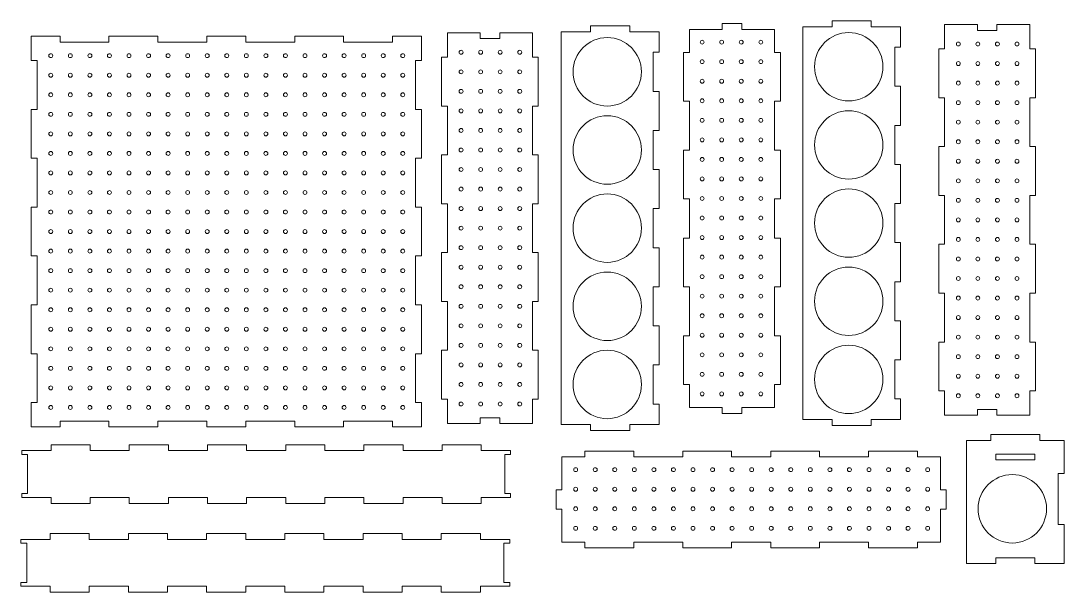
# Model space of a CAD drawing. Header units: millimetres. Extents: x 7 to 1528, y 183 to 794.
# Drawn here: x 951 to 1485, y 190 to 482 of the extents above; entities that cross this region are included whole.
import ezdxf

# ---------------------------------------------------------------- set-up
doc = ezdxf.new("R2010")
doc.units = ezdxf.units.MM

msp = doc.modelspace()

# ---------------------------------------------------------------- linework, layer by layer
at = {"color": 7, "linetype": 'Continuous', "lineweight": 15}
for p, q in [((1320.04, 480.61), (1310.04, 480.61)), ((1310.04, 480.61), (1310.04, 477.61)), ((1320.04, 477.61), (1320.04, 480.61)), ((1366.26, 479.02), (1366.26, 482.02)), ((1386.26, 482.02), (1366.26, 482.02)), ((1386.26, 482.02), (1386.26, 479.02)), ((1169.51, 463.44), (1169.51, 475.94)), ((1186.26, 475.94), (1169.51, 475.94)), ((1186.26, 475.94), (1186.26, 472.94)), ((1196.26, 472.94), (1196.26, 475.94)), ((1213.01, 475.94), (1196.26, 475.94)), ((1213.01, 463.44), (1213.01, 475.94)), ((1227.75, 476.43), (1227.75, 275.43)), ((1227.75, 476.43), (1242.75, 476.43)), ((1242.75, 476.43), (1242.75, 479.43)), ((1262.75, 479.43), (1242.75, 479.43)), ((1262.75, 479.43), (1262.75, 476.43)), ((1262.75, 476.43), (1277.75, 476.43)), ((1277.75, 465.93), (1277.75, 476.43)), ((1293.29, 477.61), (1293.29, 465.86)), ((1310.04, 477.61), (1293.29, 477.61)), ((1336.79, 477.61), (1320.04, 477.61)), ((1336.79, 477.61), (1336.79, 465.86)), ((1351.26, 479.02), (1351.26, 278.02)), ((1351.26, 479.02), (1366.26, 479.02)), ((1386.26, 479.02), (1401.26, 479.02)), ((1401.26, 468.52), (1401.26, 479.02)), ((1423.79, 467.66), (1423.79, 480.16)), ((1440.54, 480.16), (1423.79, 480.16)), ((1440.54, 480.16), (1440.54, 477.16)), ((1440.54, 477.16), (1450.54, 477.16)), ((1450.54, 477.16), (1450.54, 480.16)), ((1467.29, 480.16), (1450.54, 480.16)), ((1467.29, 467.66), (1467.29, 480.16)), ((956.69, 474.18), (956.69, 461.68)), ((971.44, 474.18), (956.69, 474.18)), ((971.44, 474.18), (971.44, 471.18)), ((971.44, 471.18), (996.44, 471.18)), ((996.44, 471.18), (996.44, 474.18)), ((1021.44, 474.18), (996.44, 474.18)), ((1021.44, 474.18), (1021.44, 471.18)), ((1021.44, 471.18), (1046.44, 471.18)), ((1046.44, 471.18), (1046.44, 474.18)), ((1066.44, 474.18), (1046.44, 474.18)), ((1066.44, 474.18), (1066.44, 471.18)), ((1066.44, 471.18), (1091.44, 471.18)), ((1091.44, 471.18), (1091.44, 474.18)), ((1116.44, 474.18), (1091.44, 474.18)), ((1116.44, 474.18), (1116.44, 471.18)), ((1116.44, 471.18), (1141.44, 471.18)), ((1141.44, 471.18), (1141.44, 474.18)), ((1156.19, 474.18), (1141.44, 474.18)), ((1156.19, 461.68), (1156.19, 474.18)), ((1186.26, 472.94), (1196.26, 472.94)), ((1274.75, 465.93), (1277.75, 465.93)), ((1274.75, 445.93), (1274.75, 465.93)), ((1290.29, 465.86), (1290.29, 440.86)), ((1293.29, 465.86), (1290.29, 465.86)), ((1336.79, 465.86), (1339.79, 465.86)), ((1339.79, 440.86), (1339.79, 465.86)), ((1398.26, 468.52), (1401.26, 468.52)), ((1398.26, 448.52), (1398.26, 468.52)), ((1420.79, 467.66), (1420.79, 442.66)), ((1420.79, 467.66), (1423.79, 467.66)), ((1470.29, 467.66), (1467.29, 467.66)), ((1470.29, 442.66), (1470.29, 467.66)), ((956.69, 461.68), (959.69, 461.68)), ((959.69, 461.68), (959.69, 436.68)), ((1156.19, 461.68), (1153.19, 461.68)), ((1153.19, 461.68), (1153.19, 436.68)), ((1166.51, 463.44), (1166.51, 438.44)), ((1166.51, 463.44), (1169.51, 463.44)), ((1216.01, 463.44), (1213.01, 463.44)), ((1216.01, 438.44), (1216.01, 463.44)), ((1401.26, 448.52), (1398.26, 448.52)), ((1401.26, 428.52), (1401.26, 448.52)), ((1277.75, 445.93), (1274.75, 445.93)), ((1277.75, 425.93), (1277.75, 445.93)), ((1169.51, 438.44), (1166.51, 438.44)), ((1169.51, 413.44), (1169.51, 438.44)), ((1213.01, 438.44), (1216.01, 438.44)), ((1213.01, 413.44), (1213.01, 438.44)), ((1290.29, 440.86), (1293.29, 440.86)), ((1293.29, 440.86), (1293.29, 415.86)), ((1339.79, 440.86), (1336.79, 440.86)), ((1336.79, 440.86), (1336.79, 415.86)), ((1423.79, 442.66), (1420.79, 442.66)), ((1423.79, 417.66), (1423.79, 442.66)), ((1467.29, 442.66), (1470.29, 442.66)), ((1467.29, 417.66), (1467.29, 442.66)), ((956.69, 436.68), (956.69, 411.68)), ((959.69, 436.68), (956.69, 436.68)), ((1153.19, 436.68), (1156.19, 436.68)), ((1156.19, 411.68), (1156.19, 436.68)), ((1398.26, 428.52), (1401.26, 428.52)), ((1398.26, 408.52), (1398.26, 428.52)), ((1274.75, 425.93), (1277.75, 425.93)), ((1274.75, 405.93), (1274.75, 425.93)), ((1420.79, 417.66), (1420.79, 392.66)), ((1420.79, 417.66), (1423.79, 417.66)), ((1470.29, 417.66), (1467.29, 417.66)), ((1470.29, 392.66), (1470.29, 417.66)), ((956.69, 411.68), (959.69, 411.68)), ((959.69, 411.68), (959.69, 386.68)), ((1156.19, 411.68), (1153.19, 411.68)), ((1153.19, 411.68), (1153.19, 386.68)), ((1166.51, 413.44), (1166.51, 388.44)), ((1166.51, 413.44), (1169.51, 413.44)), ((1216.01, 413.44), (1213.01, 413.44)), ((1216.01, 388.44), (1216.01, 413.44)), ((1290.29, 415.86), (1290.29, 390.86)), ((1293.29, 415.86), (1290.29, 415.86)), ((1336.79, 415.86), (1339.79, 415.86)), ((1339.79, 390.86), (1339.79, 415.86)), ((1277.75, 405.93), (1274.75, 405.93)), ((1277.75, 385.93), (1277.75, 405.93)), ((1401.26, 408.52), (1398.26, 408.52)), ((1401.26, 388.52), (1401.26, 408.52)), ((1290.29, 390.86), (1293.29, 390.86)), ((1293.29, 390.86), (1293.29, 370.86)), ((1339.79, 390.86), (1336.79, 390.86)), ((1336.79, 390.86), (1336.79, 370.86)), ((1423.79, 392.66), (1420.79, 392.66)), ((1423.79, 367.66), (1423.79, 392.66)), ((1467.29, 392.66), (1470.29, 392.66)), ((1467.29, 367.66), (1467.29, 392.66)), ((956.69, 386.68), (956.69, 361.68)), ((959.69, 386.68), (956.69, 386.68)), ((1153.19, 386.68), (1156.19, 386.68)), ((1156.19, 361.68), (1156.19, 386.68)), ((1169.51, 388.44), (1166.51, 388.44)), ((1169.51, 363.44), (1169.51, 388.44)), ((1213.01, 388.44), (1216.01, 388.44)), ((1213.01, 363.44), (1213.01, 388.44)), ((1274.75, 385.93), (1277.75, 385.93)), ((1274.75, 365.93), (1274.75, 385.93)), ((1398.26, 388.52), (1401.26, 388.52)), ((1398.26, 368.52), (1398.26, 388.52)), ((1290.29, 370.86), (1290.29, 345.86)), ((1293.29, 370.86), (1290.29, 370.86)), ((1336.79, 370.86), (1339.79, 370.86)), ((1339.79, 345.86), (1339.79, 370.86)), ((1401.26, 368.52), (1398.26, 368.52)), ((1401.26, 348.52), (1401.26, 368.52)), ((1166.51, 363.44), (1166.51, 338.44)), ((1166.51, 363.44), (1169.51, 363.44)), ((1216.01, 363.44), (1213.01, 363.44)), ((1216.01, 338.44), (1216.01, 363.44)), ((1277.75, 365.93), (1274.75, 365.93)), ((1277.75, 345.93), (1277.75, 365.93)), ((1420.79, 367.66), (1420.79, 342.66)), ((1420.79, 367.66), (1423.79, 367.66)), ((1470.29, 367.66), (1467.29, 367.66)), ((1470.29, 342.66), (1470.29, 367.66)), ((956.69, 361.68), (959.69, 361.68)), ((959.69, 361.68), (959.69, 336.68)), ((1156.19, 361.68), (1153.19, 361.68)), ((1153.19, 361.68), (1153.19, 336.68)), ((1398.26, 348.52), (1401.26, 348.52)), ((1398.26, 328.52), (1398.26, 348.52)), ((1274.75, 345.93), (1277.75, 345.93)), ((1274.75, 325.93), (1274.75, 345.93)), ((1290.29, 345.86), (1293.29, 345.86)), ((1293.29, 345.86), (1293.29, 320.86)), ((1339.79, 345.86), (1336.79, 345.86)), ((1336.79, 345.86), (1336.79, 320.86)), ((1423.79, 342.66), (1420.79, 342.66)), ((1423.79, 317.66), (1423.79, 342.66)), ((1467.29, 342.66), (1470.29, 342.66)), ((1467.29, 317.66), (1467.29, 342.66)), ((956.69, 336.68), (956.69, 311.68)), ((959.69, 336.68), (956.69, 336.68)), ((1153.19, 336.68), (1156.19, 336.68)), ((1156.19, 311.68), (1156.19, 336.68)), ((1169.51, 338.44), (1166.51, 338.44)), ((1169.51, 313.44), (1169.51, 338.44)), ((1213.01, 338.44), (1216.01, 338.44)), ((1213.01, 313.44), (1213.01, 338.44)), ((1277.75, 325.93), (1274.75, 325.93)), ((1277.75, 305.93), (1277.75, 325.93)), ((1401.26, 328.52), (1398.26, 328.52)), ((1401.26, 308.52), (1401.26, 328.52)), ((1290.29, 320.86), (1290.29, 295.86)), ((1293.29, 320.86), (1290.29, 320.86)), ((1336.79, 320.86), (1339.79, 320.86)), ((1339.79, 295.86), (1339.79, 320.86)), ((1420.79, 317.66), (1420.79, 292.66)), ((1420.79, 317.66), (1423.79, 317.66)), ((1470.29, 317.66), (1467.29, 317.66)), ((1470.29, 292.66), (1470.29, 317.66)), ((956.69, 311.68), (959.69, 311.68)), ((959.69, 311.68), (959.69, 286.68)), ((1156.19, 311.68), (1153.19, 311.68)), ((1153.19, 311.68), (1153.19, 286.68)), ((1166.51, 313.44), (1166.51, 288.44)), ((1166.51, 313.44), (1169.51, 313.44)), ((1216.01, 313.44), (1213.01, 313.44)), ((1216.01, 288.44), (1216.01, 313.44)), ((1274.75, 305.93), (1277.75, 305.93)), ((1274.75, 285.93), (1274.75, 305.93)), ((1398.26, 308.52), (1401.26, 308.52)), ((1398.26, 288.52), (1398.26, 308.52)), ((1290.29, 295.86), (1293.29, 295.86)), ((1293.29, 295.86), (1293.29, 284.11)), ((1339.79, 295.86), (1336.79, 295.86)), ((1336.79, 295.86), (1336.79, 284.11)), ((1169.51, 288.44), (1166.51, 288.44)), ((1169.51, 275.94), (1169.51, 288.44)), ((1213.01, 288.44), (1216.01, 288.44)), ((1213.01, 275.94), (1213.01, 288.44)), ((1401.26, 288.52), (1398.26, 288.52)), ((1401.26, 278.02), (1401.26, 288.52)), ((1423.79, 292.66), (1420.79, 292.66)), ((1423.79, 280.16), (1423.79, 292.66)), ((1467.29, 292.66), (1470.29, 292.66)), ((1467.29, 280.16), (1467.29, 292.66)), ((956.69, 286.68), (956.69, 274.18)), ((959.69, 286.68), (956.69, 286.68)), ((1153.19, 286.68), (1156.19, 286.68)), ((1156.19, 274.18), (1156.19, 286.68)), ((1277.75, 285.93), (1274.75, 285.93)), ((1277.75, 275.43), (1277.75, 285.93)), ((1310.04, 284.11), (1293.29, 284.11)), ((1310.04, 281.11), (1310.04, 284.11)), ((1336.79, 284.11), (1320.04, 284.11)), ((1320.04, 284.11), (1320.04, 281.11)), ((1440.54, 283.16), (1450.54, 283.16)), ((1440.54, 280.16), (1440.54, 283.16)), ((1450.54, 283.16), (1450.54, 280.16)), ((1186.26, 278.94), (1196.26, 278.94)), ((1186.26, 275.94), (1186.26, 278.94)), ((1196.26, 278.94), (1196.26, 275.94)), ((1310.04, 281.11), (1320.04, 281.11)), ((1351.26, 278.02), (1366.26, 278.02)), ((1366.26, 278.02), (1366.26, 275.02)), ((1386.26, 278.02), (1401.26, 278.02)), ((1386.26, 275.02), (1386.26, 278.02)), ((1423.79, 280.16), (1440.54, 280.16)), ((1450.54, 280.16), (1467.29, 280.16)), ((956.69, 274.18), (971.44, 274.18)), ((971.44, 277.18), (996.44, 277.18)), ((971.44, 274.18), (971.44, 277.18)), ((996.44, 277.18), (996.44, 274.18)), ((996.44, 274.18), (1021.44, 274.18)), ((1021.44, 277.18), (1046.44, 277.18)), ((1021.44, 274.18), (1021.44, 277.18)), ((1046.44, 277.18), (1046.44, 274.18)), ((1046.44, 274.18), (1066.44, 274.18)), ((1066.44, 277.18), (1091.44, 277.18)), ((1066.44, 274.18), (1066.44, 277.18)), ((1091.44, 277.18), (1091.44, 274.18)), ((1091.44, 274.18), (1116.44, 274.18)), ((1116.44, 277.18), (1141.44, 277.18)), ((1116.44, 274.18), (1116.44, 277.18)), ((1141.44, 277.18), (1141.44, 274.18)), ((1141.44, 274.18), (1156.19, 274.18)), ((1169.51, 275.94), (1186.26, 275.94)), ((1196.26, 275.94), (1213.01, 275.94)), ((1227.75, 275.43), (1242.75, 275.43)), ((1242.75, 275.43), (1242.75, 272.43)), ((1242.75, 272.43), (1262.75, 272.43)), ((1262.75, 275.43), (1277.75, 275.43)), ((1262.75, 272.43), (1262.75, 275.43)), ((1366.26, 275.02), (1386.26, 275.02)), ((1447.41, 267.3), (1434.91, 267.3)), ((1434.91, 267.3), (1434.91, 204.3)), ((1447.41, 270.3), (1447.41, 267.3)), ((1472.41, 270.3), (1447.41, 270.3)), ((1472.41, 267.3), (1472.41, 270.3)), ((1484.91, 267.3), (1472.41, 267.3)), ((1484.91, 250.3), (1484.91, 267.3)), ((951.84, 262.08), (951.84, 260.08)), ((966.84, 262.08), (951.84, 262.08)), ((966.84, 265.08), (966.84, 262.08)), ((986.84, 265.08), (966.84, 265.08)), ((986.84, 262.08), (986.84, 265.08)), ((1006.84, 262.08), (986.84, 262.08)), ((1006.84, 265.08), (1006.84, 262.08)), ((1026.84, 265.08), (1006.84, 265.08)), ((1026.84, 262.08), (1026.84, 265.08)), ((1046.84, 262.08), (1026.84, 262.08)), ((1046.84, 265.08), (1046.84, 262.08)), ((1066.84, 265.08), (1046.84, 265.08)), ((1066.84, 262.08), (1066.84, 265.08)), ((1086.84, 262.08), (1066.84, 262.08)), ((1086.84, 265.08), (1086.84, 262.08)), ((1106.84, 265.08), (1086.84, 265.08)), ((1106.84, 262.08), (1106.84, 265.08)), ((1126.84, 262.08), (1106.84, 262.08)), ((1126.84, 265.08), (1126.84, 262.08)), ((1146.84, 265.08), (1126.84, 265.08)), ((1146.84, 262.08), (1146.84, 265.08)), ((1166.84, 262.08), (1146.84, 262.08)), ((1166.84, 265.08), (1166.84, 262.08)), ((1186.84, 265.08), (1166.84, 265.08)), ((1186.84, 262.08), (1186.84, 265.08)), ((1201.84, 262.08), (1186.84, 262.08)), ((1201.84, 260.08), (1201.84, 262.08)), ((1239.86, 261.82), (1239.86, 258.82)), ((1264.86, 261.82), (1239.86, 261.82)), ((1264.86, 258.82), (1264.86, 261.82)), ((1289.86, 261.82), (1289.86, 258.82)), ((1314.86, 261.82), (1289.86, 261.82)), ((1314.86, 258.82), (1314.86, 261.82)), ((1334.86, 261.82), (1334.86, 258.82)), ((1359.86, 261.82), (1334.86, 261.82)), ((1359.86, 258.82), (1359.86, 261.82)), ((1384.86, 261.82), (1384.86, 258.82)), ((1409.86, 261.82), (1384.86, 261.82)), ((1409.86, 258.82), (1409.86, 261.82)), ((954.84, 260.08), (951.84, 260.08)), ((954.84, 240.08), (954.84, 260.08)), ((1198.84, 260.08), (1201.84, 260.08)), ((1198.84, 240.08), (1198.84, 260.08)), ((1228.11, 242.07), (1228.11, 258.82)), ((1239.86, 258.82), (1228.11, 258.82)), ((1289.86, 258.82), (1264.86, 258.82)), ((1334.86, 258.82), (1314.86, 258.82)), ((1384.86, 258.82), (1359.86, 258.82)), ((1421.61, 258.82), (1409.86, 258.82)), ((1421.61, 242.07), (1421.61, 258.82)), ((1449.91, 260.3), (1469.91, 260.3)), ((1449.91, 257.3), (1449.91, 260.3)), ((1469.91, 257.3), (1449.91, 257.3)), ((1469.91, 260.3), (1469.91, 257.3)), ((1481.91, 250.3), (1484.91, 250.3)), ((1481.91, 224.3), (1481.91, 250.3)), ((1225.11, 242.07), (1225.11, 232.07)), ((1225.11, 242.07), (1228.11, 242.07)), ((1424.61, 242.07), (1421.61, 242.07)), ((1424.61, 232.07), (1424.61, 242.07)), ((951.84, 240.08), (951.84, 238.08)), ((951.84, 240.08), (954.84, 240.08)), ((966.84, 238.08), (951.84, 238.08)), ((966.84, 235.08), (966.84, 238.08)), ((966.84, 235.08), (986.84, 235.08)), ((1006.84, 238.08), (986.84, 238.08)), ((986.84, 238.08), (986.84, 235.08)), ((1006.84, 235.08), (1006.84, 238.08)), ((1006.84, 235.08), (1026.84, 235.08)), ((1046.84, 238.08), (1026.84, 238.08)), ((1026.84, 238.08), (1026.84, 235.08)), ((1046.84, 235.08), (1046.84, 238.08)), ((1046.84, 235.08), (1066.84, 235.08)), ((1086.84, 238.08), (1066.84, 238.08)), ((1066.84, 238.08), (1066.84, 235.08)), ((1086.84, 235.08), (1086.84, 238.08)), ((1086.84, 235.08), (1106.84, 235.08)), ((1126.84, 238.08), (1106.84, 238.08)), ((1106.84, 238.08), (1106.84, 235.08)), ((1126.84, 235.08), (1126.84, 238.08)), ((1126.84, 235.08), (1146.84, 235.08)), ((1166.84, 238.08), (1146.84, 238.08)), ((1146.84, 238.08), (1146.84, 235.08)), ((1166.84, 235.08), (1166.84, 238.08)), ((1166.84, 235.08), (1186.84, 235.08)), ((1201.84, 238.08), (1186.84, 238.08)), ((1186.84, 238.08), (1186.84, 235.08)), ((1201.84, 240.08), (1198.84, 240.08)), ((1201.84, 238.08), (1201.84, 240.08)), ((1228.11, 232.07), (1225.11, 232.07)), ((1228.11, 215.32), (1228.11, 232.07)), ((1421.61, 232.07), (1424.61, 232.07)), ((1421.61, 215.32), (1421.61, 232.07)), ((1484.91, 224.3), (1481.91, 224.3)), ((1484.91, 204.3), (1484.91, 224.3)), ((966.39, 219.66), (966.39, 216.66)), ((986.39, 219.66), (966.39, 219.66)), ((986.39, 216.66), (986.39, 219.66)), ((1006.39, 219.66), (1006.39, 216.66)), ((1026.39, 219.66), (1006.39, 219.66)), ((1026.39, 216.66), (1026.39, 219.66)), ((1046.39, 219.66), (1046.39, 216.66)), ((1066.39, 219.66), (1046.39, 219.66)), ((1066.39, 216.66), (1066.39, 219.66)), ((1086.39, 219.66), (1086.39, 216.66)), ((1106.39, 219.66), (1086.39, 219.66)), ((1106.39, 216.66), (1106.39, 219.66)), ((1126.39, 219.66), (1126.39, 216.66)), ((1146.39, 219.66), (1126.39, 219.66)), ((1146.39, 216.66), (1146.39, 219.66)), ((1166.39, 219.66), (1166.39, 216.66)), ((1186.39, 219.66), (1166.39, 219.66)), ((1186.39, 216.66), (1186.39, 219.66)), ((951.39, 216.66), (951.39, 214.66)), ((966.39, 216.66), (951.39, 216.66)), ((954.39, 214.66), (951.39, 214.66)), ((954.39, 194.66), (954.39, 214.66)), ((1006.39, 216.66), (986.39, 216.66)), ((1046.39, 216.66), (1026.39, 216.66)), ((1086.39, 216.66), (1066.39, 216.66)), ((1126.39, 216.66), (1106.39, 216.66)), ((1166.39, 216.66), (1146.39, 216.66)), ((1201.39, 216.66), (1186.39, 216.66)), ((1198.39, 214.66), (1201.39, 214.66)), ((1198.39, 194.66), (1198.39, 214.66)), ((1201.39, 214.66), (1201.39, 216.66)), ((1239.86, 215.32), (1228.11, 215.32)), ((1239.86, 212.32), (1239.86, 215.32)), ((1289.86, 215.32), (1264.86, 215.32)), ((1264.86, 215.32), (1264.86, 212.32)), ((1289.86, 212.32), (1289.86, 215.32)), ((1334.86, 215.32), (1314.86, 215.32)), ((1314.86, 215.32), (1314.86, 212.32)), ((1334.86, 212.32), (1334.86, 215.32)), ((1384.86, 215.32), (1359.86, 215.32)), ((1359.86, 215.32), (1359.86, 212.32)), ((1384.86, 212.32), (1384.86, 215.32)), ((1421.61, 215.32), (1409.86, 215.32)), ((1409.86, 215.32), (1409.86, 212.32)), ((1239.86, 212.32), (1264.86, 212.32)), ((1289.86, 212.32), (1314.86, 212.32)), ((1334.86, 212.32), (1359.86, 212.32)), ((1384.86, 212.32), (1409.86, 212.32)), ((1434.91, 204.3), (1449.91, 204.3)), ((1449.91, 207.3), (1469.91, 207.3)), ((1449.91, 204.3), (1449.91, 207.3)), ((1469.91, 207.3), (1469.91, 204.3)), ((1469.91, 204.3), (1484.91, 204.3)), ((951.39, 194.66), (951.39, 192.66)), ((951.39, 194.66), (954.39, 194.66)), ((966.39, 192.66), (951.39, 192.66)), ((966.39, 189.66), (966.39, 192.66)), ((1006.39, 192.66), (986.39, 192.66)), ((986.39, 192.66), (986.39, 189.66)), ((1006.39, 189.66), (1006.39, 192.66)), ((1046.39, 192.66), (1026.39, 192.66)), ((1026.39, 192.66), (1026.39, 189.66)), ((1046.39, 189.66), (1046.39, 192.66)), ((1086.39, 192.66), (1066.39, 192.66)), ((1066.39, 192.66), (1066.39, 189.66)), ((1086.39, 189.66), (1086.39, 192.66)), ((1126.39, 192.66), (1106.39, 192.66)), ((1106.39, 192.66), (1106.39, 189.66)), ((1126.39, 189.66), (1126.39, 192.66)), ((1166.39, 192.66), (1146.39, 192.66)), ((1146.39, 192.66), (1146.39, 189.66)), ((1166.39, 189.66), (1166.39, 192.66)), ((1201.39, 192.66), (1186.39, 192.66)), ((1186.39, 192.66), (1186.39, 189.66)), ((1201.39, 194.66), (1198.39, 194.66)), ((1201.39, 192.66), (1201.39, 194.66)), ((966.39, 189.66), (986.39, 189.66)), ((1006.39, 189.66), (1026.39, 189.66)), ((1046.39, 189.66), (1066.39, 189.66)), ((1086.39, 189.66), (1106.39, 189.66)), ((1126.39, 189.66), (1146.39, 189.66)), ((1166.39, 189.66), (1186.39, 189.66))]:
    msp.add_line(p, q, dxfattribs=at)
for centre, radius in [((1374.76, 458.52), 17.5), ((1251.25, 455.93), 17.5), ((1299.79, 471.11), 1), ((1309.79, 471.11), 1), ((1319.79, 471.11), 1), ((1329.79, 471.11), 1), ((1430.79, 470.16), 1), ((1440.79, 470.16), 1), ((1450.79, 470.16), 1), ((1460.79, 470.16), 1), ((966.69, 464.18), 1), ((976.69, 464.18), 1), ((986.69, 464.18), 1), ((996.69, 464.18), 1), ((1006.69, 464.18), 1), ((1016.69, 464.18), 1), ((1026.69, 464.18), 1), ((1036.69, 464.18), 1), ((1046.69, 464.18), 1), ((1056.69, 464.18), 1), ((1066.69, 464.18), 1), ((1076.69, 464.18), 1), ((1086.69, 464.18), 1), ((1096.69, 464.18), 1), ((1106.69, 464.18), 1), ((1116.69, 464.18), 1), ((1126.69, 464.18), 1), ((1136.69, 464.18), 1), ((1146.69, 464.18), 1), ((1176.51, 465.94), 1), ((1186.51, 465.94), 1), ((1196.51, 465.94), 1), ((1206.51, 465.94), 1), ((1299.79, 461.11), 1), ((1309.79, 461.11), 1), ((1319.79, 461.11), 1), ((1329.79, 461.11), 1), ((1430.79, 460.16), 1), ((1440.79, 460.16), 1), ((1450.79, 460.16), 1), ((1460.79, 460.16), 1), ((966.69, 454.18), 1), ((976.69, 454.18), 1), ((986.69, 454.18), 1), ((996.69, 454.18), 1), ((1006.69, 454.18), 1), ((1016.69, 454.18), 1), ((1026.69, 454.18), 1), ((1036.69, 454.18), 1), ((1046.69, 454.18), 1), ((1056.69, 454.18), 1), ((1066.69, 454.18), 1), ((1076.69, 454.18), 1), ((1086.69, 454.18), 1), ((1096.69, 454.18), 1), ((1106.69, 454.18), 1), ((1116.69, 454.18), 1), ((1126.69, 454.18), 1), ((1136.69, 454.18), 1), ((1146.69, 454.18), 1), ((1176.51, 455.94), 1), ((1186.51, 455.94), 1), ((1196.51, 455.94), 1), ((1206.51, 455.94), 1), ((1299.79, 451.11), 1), ((1309.79, 451.11), 1), ((1319.79, 451.11), 1), ((1329.79, 451.11), 1), ((1430.79, 450.16), 1), ((1440.79, 450.16), 1), ((1450.79, 450.16), 1), ((1460.79, 450.16), 1), ((966.69, 444.18), 1), ((976.69, 444.18), 1), ((986.69, 444.18), 1), ((996.69, 444.18), 1), ((1006.69, 444.18), 1), ((1016.69, 444.18), 1), ((1026.69, 444.18), 1), ((1036.69, 444.18), 1), ((1046.69, 444.18), 1), ((1056.69, 444.18), 1), ((1066.69, 444.18), 1), ((1076.69, 444.18), 1), ((1086.69, 444.18), 1), ((1096.69, 444.18), 1), ((1106.69, 444.18), 1), ((1116.69, 444.18), 1), ((1126.69, 444.18), 1), ((1136.69, 444.18), 1), ((1146.69, 444.18), 1), ((1176.51, 445.94), 1), ((1186.51, 445.94), 1), ((1196.51, 445.94), 1), ((1206.51, 445.94), 1), ((1299.79, 441.11), 1), ((1309.79, 441.11), 1), ((1319.79, 441.11), 1), ((1329.79, 441.11), 1), ((1430.79, 440.16), 1), ((1440.79, 440.16), 1), ((1450.79, 440.16), 1), ((1460.79, 440.16), 1), ((966.69, 434.18), 1), ((976.69, 434.18), 1), ((986.69, 434.18), 1), ((996.69, 434.18), 1), ((1006.69, 434.18), 1), ((1016.69, 434.18), 1), ((1026.69, 434.18), 1), ((1036.69, 434.18), 1), ((1046.69, 434.18), 1), ((1056.69, 434.18), 1), ((1066.69, 434.18), 1), ((1076.69, 434.18), 1), ((1086.69, 434.18), 1), ((1096.69, 434.18), 1), ((1106.69, 434.18), 1), ((1116.69, 434.18), 1), ((1126.69, 434.18), 1), ((1136.69, 434.18), 1), ((1146.69, 434.18), 1), ((1176.51, 435.94), 1), ((1186.51, 435.94), 1), ((1196.51, 435.94), 1), ((1206.51, 435.94), 1), ((1251.25, 415.93), 17.5), ((1374.76, 418.52), 17.5), ((1176.51, 425.94), 1), ((1186.51, 425.94), 1), ((1196.51, 425.94), 1), ((1206.51, 425.94), 1), ((1299.79, 431.11), 1), ((1309.79, 431.11), 1), ((1319.79, 431.11), 1), ((1329.79, 431.11), 1), ((1430.79, 430.16), 1), ((1440.79, 430.16), 1), ((1450.79, 430.16), 1), ((1460.79, 430.16), 1), ((966.69, 424.18), 1), ((976.69, 424.18), 1), ((986.69, 424.18), 1), ((996.69, 424.18), 1), ((1006.69, 424.18), 1), ((1016.69, 424.18), 1), ((1026.69, 424.18), 1), ((1036.69, 424.18), 1), ((1046.69, 424.18), 1), ((1056.69, 424.18), 1), ((1066.69, 424.18), 1), ((1076.69, 424.18), 1), ((1086.69, 424.18), 1), ((1096.69, 424.18), 1), ((1106.69, 424.18), 1), ((1116.69, 424.18), 1), ((1126.69, 424.18), 1), ((1136.69, 424.18), 1), ((1146.69, 424.18), 1), ((1299.79, 421.11), 1), ((1309.79, 421.11), 1), ((1319.79, 421.11), 1), ((1329.79, 421.11), 1), ((1176.51, 415.94), 1), ((1186.51, 415.94), 1), ((1196.51, 415.94), 1), ((1206.51, 415.94), 1), ((1430.79, 420.16), 1), ((1440.79, 420.16), 1), ((1450.79, 420.16), 1), ((1460.79, 420.16), 1), ((966.69, 414.18), 1), ((976.69, 414.18), 1), ((986.69, 414.18), 1), ((996.69, 414.18), 1), ((1006.69, 414.18), 1), ((1016.69, 414.18), 1), ((1026.69, 414.18), 1), ((1036.69, 414.18), 1), ((1046.69, 414.18), 1), ((1056.69, 414.18), 1), ((1066.69, 414.18), 1), ((1076.69, 414.18), 1), ((1086.69, 414.18), 1), ((1096.69, 414.18), 1), ((1106.69, 414.18), 1), ((1116.69, 414.18), 1), ((1126.69, 414.18), 1), ((1136.69, 414.18), 1), ((1146.69, 414.18), 1), ((1299.79, 411.11), 1), ((1309.79, 411.11), 1), ((1319.79, 411.11), 1), ((1329.79, 411.11), 1), ((1430.79, 410.16), 1), ((1440.79, 410.16), 1), ((1450.79, 410.16), 1), ((1460.79, 410.16), 1), ((1176.51, 405.94), 1), ((1186.51, 405.94), 1), ((1196.51, 405.94), 1), ((1206.51, 405.94), 1), ((966.69, 404.18), 1), ((976.69, 404.18), 1), ((986.69, 404.18), 1), ((996.69, 404.18), 1), ((1006.69, 404.18), 1), ((1016.69, 404.18), 1), ((1026.69, 404.18), 1), ((1036.69, 404.18), 1), ((1046.69, 404.18), 1), ((1056.69, 404.18), 1), ((1066.69, 404.18), 1), ((1076.69, 404.18), 1), ((1086.69, 404.18), 1), ((1096.69, 404.18), 1), ((1106.69, 404.18), 1), ((1116.69, 404.18), 1), ((1126.69, 404.18), 1), ((1136.69, 404.18), 1), ((1146.69, 404.18), 1), ((1299.79, 401.11), 1), ((1309.79, 401.11), 1), ((1319.79, 401.11), 1), ((1329.79, 401.11), 1), ((1430.79, 400.16), 1), ((1440.79, 400.16), 1), ((1450.79, 400.16), 1), ((1460.79, 400.16), 1), ((966.69, 394.18), 1), ((976.69, 394.18), 1), ((986.69, 394.18), 1), ((996.69, 394.18), 1), ((1006.69, 394.18), 1), ((1016.69, 394.18), 1), ((1026.69, 394.18), 1), ((1036.69, 394.18), 1), ((1046.69, 394.18), 1), ((1056.69, 394.18), 1), ((1066.69, 394.18), 1), ((1076.69, 394.18), 1), ((1086.69, 394.18), 1), ((1096.69, 394.18), 1), ((1106.69, 394.18), 1), ((1116.69, 394.18), 1), ((1126.69, 394.18), 1), ((1136.69, 394.18), 1), ((1146.69, 394.18), 1), ((1176.51, 395.94), 1), ((1186.51, 395.94), 1), ((1196.51, 395.94), 1), ((1206.51, 395.94), 1), ((1374.76, 378.52), 17.5), ((1251.25, 375.93), 17.5), ((1299.79, 391.11), 1), ((1309.79, 391.11), 1), ((1319.79, 391.11), 1), ((1329.79, 391.11), 1), ((1430.79, 390.16), 1), ((1440.79, 390.16), 1), ((1450.79, 390.16), 1), ((1460.79, 390.16), 1), ((966.69, 384.18), 1), ((976.69, 384.18), 1), ((986.69, 384.18), 1), ((996.69, 384.18), 1), ((1006.69, 384.18), 1), ((1016.69, 384.18), 1), ((1026.69, 384.18), 1), ((1036.69, 384.18), 1), ((1046.69, 384.18), 1), ((1056.69, 384.18), 1), ((1066.69, 384.18), 1), ((1076.69, 384.18), 1), ((1086.69, 384.18), 1), ((1096.69, 384.18), 1), ((1106.69, 384.18), 1), ((1116.69, 384.18), 1), ((1126.69, 384.18), 1), ((1136.69, 384.18), 1), ((1146.69, 384.18), 1), ((1176.51, 385.94), 1), ((1186.51, 385.94), 1), ((1196.51, 385.94), 1), ((1206.51, 385.94), 1), ((1299.79, 381.11), 1), ((1309.79, 381.11), 1), ((1319.79, 381.11), 1), ((1329.79, 381.11), 1), ((1430.79, 380.16), 1), ((1440.79, 380.16), 1), ((1450.79, 380.16), 1), ((1460.79, 380.16), 1), ((966.69, 374.18), 1), ((976.69, 374.18), 1), ((986.69, 374.18), 1), ((996.69, 374.18), 1), ((1006.69, 374.18), 1), ((1016.69, 374.18), 1), ((1026.69, 374.18), 1), ((1036.69, 374.18), 1), ((1046.69, 374.18), 1), ((1056.69, 374.18), 1), ((1066.69, 374.18), 1), ((1076.69, 374.18), 1), ((1086.69, 374.18), 1), ((1096.69, 374.18), 1), ((1106.69, 374.18), 1), ((1116.69, 374.18), 1), ((1126.69, 374.18), 1), ((1136.69, 374.18), 1), ((1146.69, 374.18), 1), ((1176.51, 375.94), 1), ((1186.51, 375.94), 1), ((1196.51, 375.94), 1), ((1206.51, 375.94), 1), ((1299.79, 371.11), 1), ((1309.79, 371.11), 1), ((1319.79, 371.11), 1), ((1329.79, 371.11), 1), ((1430.79, 370.16), 1), ((1440.79, 370.16), 1), ((1450.79, 370.16), 1), ((1460.79, 370.16), 1), ((966.69, 364.18), 1), ((976.69, 364.18), 1), ((986.69, 364.18), 1), ((996.69, 364.18), 1), ((1006.69, 364.18), 1), ((1016.69, 364.18), 1), ((1026.69, 364.18), 1), ((1036.69, 364.18), 1), ((1046.69, 364.18), 1), ((1056.69, 364.18), 1), ((1066.69, 364.18), 1), ((1076.69, 364.18), 1), ((1086.69, 364.18), 1), ((1096.69, 364.18), 1), ((1106.69, 364.18), 1), ((1116.69, 364.18), 1), ((1126.69, 364.18), 1), ((1136.69, 364.18), 1), ((1146.69, 364.18), 1), ((1176.51, 365.94), 1), ((1186.51, 365.94), 1), ((1196.51, 365.94), 1), ((1206.51, 365.94), 1), ((1299.79, 361.11), 1), ((1309.79, 361.11), 1), ((1319.79, 361.11), 1), ((1329.79, 361.11), 1), ((1430.79, 360.16), 1), ((1440.79, 360.16), 1), ((1450.79, 360.16), 1), ((1460.79, 360.16), 1), ((966.69, 354.18), 1), ((976.69, 354.18), 1), ((986.69, 354.18), 1), ((996.69, 354.18), 1), ((1006.69, 354.18), 1), ((1016.69, 354.18), 1), ((1026.69, 354.18), 1), ((1036.69, 354.18), 1), ((1046.69, 354.18), 1), ((1056.69, 354.18), 1), ((1066.69, 354.18), 1), ((1076.69, 354.18), 1), ((1086.69, 354.18), 1), ((1096.69, 354.18), 1), ((1106.69, 354.18), 1), ((1116.69, 354.18), 1), ((1126.69, 354.18), 1), ((1136.69, 354.18), 1), ((1146.69, 354.18), 1), ((1176.51, 355.94), 1), ((1186.51, 355.94), 1), ((1196.51, 355.94), 1), ((1206.51, 355.94), 1), ((1251.25, 335.93), 17.5), ((1374.76, 338.52), 17.5), ((1176.51, 345.94), 1), ((1186.51, 345.94), 1), ((1196.51, 345.94), 1), ((1206.51, 345.94), 1), ((1299.79, 351.11), 1), ((1309.79, 351.11), 1), ((1319.79, 351.11), 1), ((1329.79, 351.11), 1), ((1430.79, 350.16), 1), ((1440.79, 350.16), 1), ((1450.79, 350.16), 1), ((1460.79, 350.16), 1), ((966.69, 344.18), 1), ((976.69, 344.18), 1), ((986.69, 344.18), 1), ((996.69, 344.18), 1), ((1006.69, 344.18), 1), ((1016.69, 344.18), 1), ((1026.69, 344.18), 1), ((1036.69, 344.18), 1), ((1046.69, 344.18), 1), ((1056.69, 344.18), 1), ((1066.69, 344.18), 1), ((1076.69, 344.18), 1), ((1086.69, 344.18), 1), ((1096.69, 344.18), 1), ((1106.69, 344.18), 1), ((1116.69, 344.18), 1), ((1126.69, 344.18), 1), ((1136.69, 344.18), 1), ((1146.69, 344.18), 1), ((1299.79, 341.11), 1), ((1309.79, 341.11), 1), ((1319.79, 341.11), 1), ((1329.79, 341.11), 1), ((1176.51, 335.94), 1), ((1186.51, 335.94), 1), ((1196.51, 335.94), 1), ((1206.51, 335.94), 1), ((1430.79, 340.16), 1), ((1440.79, 340.16), 1), ((1450.79, 340.16), 1), ((1460.79, 340.16), 1), ((966.69, 334.18), 1), ((976.69, 334.18), 1), ((986.69, 334.18), 1), ((996.69, 334.18), 1), ((1006.69, 334.18), 1), ((1016.69, 334.18), 1), ((1026.69, 334.18), 1), ((1036.69, 334.18), 1), ((1046.69, 334.18), 1), ((1056.69, 334.18), 1), ((1066.69, 334.18), 1), ((1076.69, 334.18), 1), ((1086.69, 334.18), 1), ((1096.69, 334.18), 1), ((1106.69, 334.18), 1), ((1116.69, 334.18), 1), ((1126.69, 334.18), 1), ((1136.69, 334.18), 1), ((1146.69, 334.18), 1), ((1299.79, 331.11), 1), ((1309.79, 331.11), 1), ((1319.79, 331.11), 1), ((1329.79, 331.11), 1), ((1430.79, 330.16), 1), ((1440.79, 330.16), 1), ((1450.79, 330.16), 1), ((1460.79, 330.16), 1), ((1176.51, 325.94), 1), ((1186.51, 325.94), 1), ((1196.51, 325.94), 1), ((1206.51, 325.94), 1), ((966.69, 324.18), 1), ((976.69, 324.18), 1), ((986.69, 324.18), 1), ((996.69, 324.18), 1), ((1006.69, 324.18), 1), ((1016.69, 324.18), 1), ((1026.69, 324.18), 1), ((1036.69, 324.18), 1), ((1046.69, 324.18), 1), ((1056.69, 324.18), 1), ((1066.69, 324.18), 1), ((1076.69, 324.18), 1), ((1086.69, 324.18), 1), ((1096.69, 324.18), 1), ((1106.69, 324.18), 1), ((1116.69, 324.18), 1), ((1126.69, 324.18), 1), ((1136.69, 324.18), 1), ((1146.69, 324.18), 1), ((1299.79, 321.11), 1), ((1309.79, 321.11), 1), ((1319.79, 321.11), 1), ((1329.79, 321.11), 1), ((1430.79, 320.16), 1), ((1440.79, 320.16), 1), ((1450.79, 320.16), 1), ((1460.79, 320.16), 1), ((966.69, 314.18), 1), ((976.69, 314.18), 1), ((986.69, 314.18), 1), ((996.69, 314.18), 1), ((1006.69, 314.18), 1), ((1016.69, 314.18), 1), ((1026.69, 314.18), 1), ((1036.69, 314.18), 1), ((1046.69, 314.18), 1), ((1056.69, 314.18), 1), ((1066.69, 314.18), 1), ((1076.69, 314.18), 1), ((1086.69, 314.18), 1), ((1096.69, 314.18), 1), ((1106.69, 314.18), 1), ((1116.69, 314.18), 1), ((1126.69, 314.18), 1), ((1136.69, 314.18), 1), ((1146.69, 314.18), 1), ((1176.51, 315.94), 1), ((1186.51, 315.94), 1), ((1196.51, 315.94), 1), ((1206.51, 315.94), 1), ((1374.76, 298.52), 17.5), ((1251.25, 295.93), 17.5), ((1299.79, 311.11), 1), ((1309.79, 311.11), 1), ((1319.79, 311.11), 1), ((1329.79, 311.11), 1), ((1430.79, 310.16), 1), ((1440.79, 310.16), 1), ((1450.79, 310.16), 1), ((1460.79, 310.16), 1), ((966.69, 304.18), 1), ((976.69, 304.18), 1), ((986.69, 304.18), 1), ((996.69, 304.18), 1), ((1006.69, 304.18), 1), ((1016.69, 304.18), 1), ((1026.69, 304.18), 1), ((1036.69, 304.18), 1), ((1046.69, 304.18), 1), ((1056.69, 304.18), 1), ((1066.69, 304.18), 1), ((1076.69, 304.18), 1), ((1086.69, 304.18), 1), ((1096.69, 304.18), 1), ((1106.69, 304.18), 1), ((1116.69, 304.18), 1), ((1126.69, 304.18), 1), ((1136.69, 304.18), 1), ((1146.69, 304.18), 1), ((1176.51, 305.94), 1), ((1186.51, 305.94), 1), ((1196.51, 305.94), 1), ((1206.51, 305.94), 1), ((1299.79, 301.11), 1), ((1309.79, 301.11), 1), ((1319.79, 301.11), 1), ((1329.79, 301.11), 1), ((1430.79, 300.16), 1), ((1440.79, 300.16), 1), ((1450.79, 300.16), 1), ((1460.79, 300.16), 1), ((966.69, 294.18), 1), ((976.69, 294.18), 1), ((986.69, 294.18), 1), ((996.69, 294.18), 1), ((1006.69, 294.18), 1), ((1016.69, 294.18), 1), ((1026.69, 294.18), 1), ((1036.69, 294.18), 1), ((1046.69, 294.18), 1), ((1056.69, 294.18), 1), ((1066.69, 294.18), 1), ((1076.69, 294.18), 1), ((1086.69, 294.18), 1), ((1096.69, 294.18), 1), ((1106.69, 294.18), 1), ((1116.69, 294.18), 1), ((1126.69, 294.18), 1), ((1136.69, 294.18), 1), ((1146.69, 294.18), 1), ((1176.51, 295.94), 1), ((1186.51, 295.94), 1), ((1196.51, 295.94), 1), ((1206.51, 295.94), 1), ((1299.79, 291.11), 1), ((1309.79, 291.11), 1), ((1319.79, 291.11), 1), ((1329.79, 291.11), 1), ((1430.79, 290.16), 1), ((1440.79, 290.16), 1), ((1450.79, 290.16), 1), ((1460.79, 290.16), 1), ((966.69, 284.18), 1), ((976.69, 284.18), 1), ((986.69, 284.18), 1), ((996.69, 284.18), 1), ((1006.69, 284.18), 1), ((1016.69, 284.18), 1), ((1026.69, 284.18), 1), ((1036.69, 284.18), 1), ((1046.69, 284.18), 1), ((1056.69, 284.18), 1), ((1066.69, 284.18), 1), ((1076.69, 284.18), 1), ((1086.69, 284.18), 1), ((1096.69, 284.18), 1), ((1106.69, 284.18), 1), ((1116.69, 284.18), 1), ((1126.69, 284.18), 1), ((1136.69, 284.18), 1), ((1146.69, 284.18), 1), ((1176.51, 285.94), 1), ((1186.51, 285.94), 1), ((1196.51, 285.94), 1), ((1206.51, 285.94), 1), ((1235.11, 252.32), 1), ((1245.11, 252.32), 1), ((1255.11, 252.32), 1), ((1265.11, 252.32), 1), ((1275.11, 252.32), 1), ((1285.11, 252.32), 1), ((1295.11, 252.32), 1), ((1305.11, 252.32), 1), ((1315.11, 252.32), 1), ((1325.11, 252.32), 1), ((1335.11, 252.32), 1), ((1345.11, 252.32), 1), ((1355.11, 252.32), 1), ((1365.11, 252.32), 1), ((1375.11, 252.32), 1), ((1385.11, 252.32), 1), ((1395.11, 252.32), 1), ((1405.11, 252.32), 1), ((1415.11, 252.32), 1), ((1458.41, 232.3), 17.5), ((1235.11, 242.32), 1), ((1245.11, 242.32), 1), ((1255.11, 242.32), 1), ((1265.11, 242.32), 1), ((1275.11, 242.32), 1), ((1285.11, 242.32), 1), ((1295.11, 242.32), 1), ((1305.11, 242.32), 1), ((1315.11, 242.32), 1), ((1325.11, 242.32), 1), ((1335.11, 242.32), 1), ((1345.11, 242.32), 1), ((1355.11, 242.32), 1), ((1365.11, 242.32), 1), ((1375.11, 242.32), 1), ((1385.11, 242.32), 1), ((1395.11, 242.32), 1), ((1405.11, 242.32), 1), ((1415.11, 242.32), 1), ((1235.11, 232.32), 1), ((1245.11, 232.32), 1), ((1255.11, 232.32), 1), ((1265.11, 232.32), 1), ((1275.11, 232.32), 1), ((1285.11, 232.32), 1), ((1295.11, 232.32), 1), ((1305.11, 232.32), 1), ((1315.11, 232.32), 1), ((1325.11, 232.32), 1), ((1335.11, 232.32), 1), ((1345.11, 232.32), 1), ((1355.11, 232.32), 1), ((1365.11, 232.32), 1), ((1375.11, 232.32), 1), ((1385.11, 232.32), 1), ((1395.11, 232.32), 1), ((1405.11, 232.32), 1), ((1415.11, 232.32), 1), ((1235.11, 222.32), 1), ((1245.11, 222.32), 1), ((1255.11, 222.32), 1), ((1265.11, 222.32), 1), ((1275.11, 222.32), 1), ((1285.11, 222.32), 1), ((1295.11, 222.32), 1), ((1305.11, 222.32), 1), ((1315.11, 222.32), 1), ((1325.11, 222.32), 1), ((1335.11, 222.32), 1), ((1345.11, 222.32), 1), ((1355.11, 222.32), 1), ((1365.11, 222.32), 1), ((1375.11, 222.32), 1), ((1385.11, 222.32), 1), ((1395.11, 222.32), 1), ((1405.11, 222.32), 1), ((1415.11, 222.32), 1)]:
    msp.add_circle(centre, radius, dxfattribs=at)

doc.saveas('drawing.dxf')
